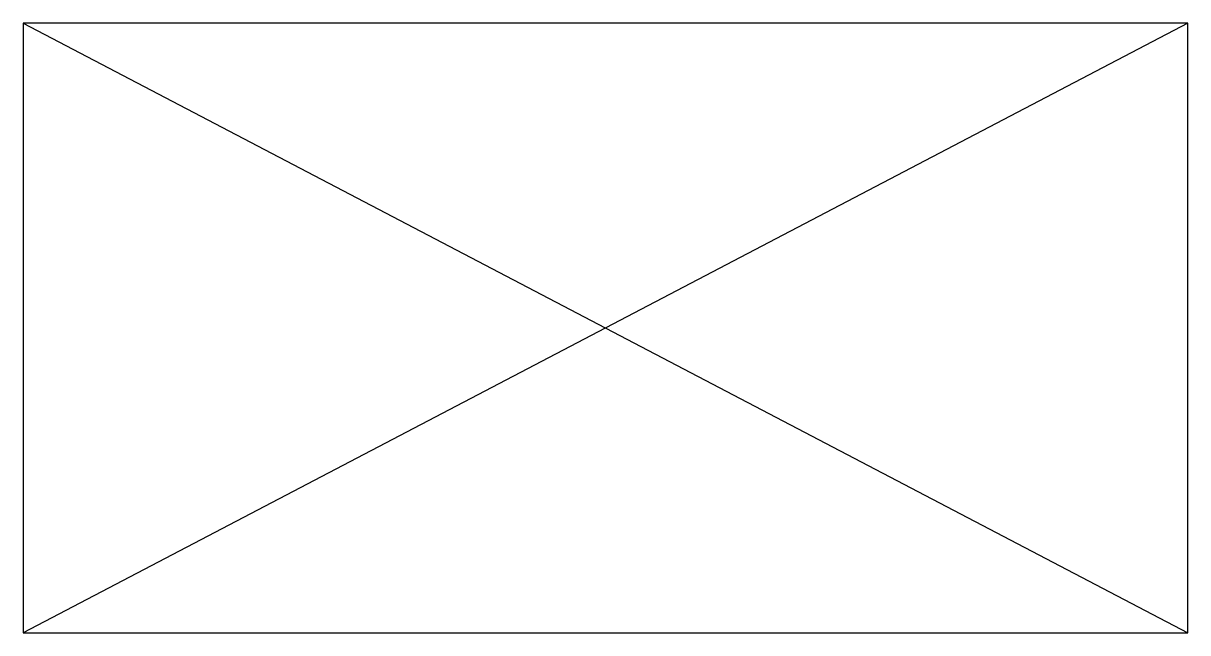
# Model space of a CAD drawing. Header units: inches. Extents: x -8.1 to 8.1, y -4.2 to 4.2.
import ezdxf

# ---------------------------------------------------------------- set-up
doc = ezdxf.new("R2010")
doc.units = ezdxf.units.IN
doc.layers.get('0').update_dxf_attribs({"linetype": 'CONTINUOUS'})

msp = doc.modelspace()

# ---------------------------------------------------------------- linework, layer by layer
for p, q in [((8.125, 4.25), (-8.125, 4.25)), ((-8.125, 4.25), (-8.125, -4.25)), ((8.125, 4.25), (-8.125, -4.25)), ((-8.125, 4.25), (8.125, -4.25)), ((8.125, -4.25), (8.125, 4.25)), ((-8.125, -4.25), (8.125, -4.25))]:
    msp.add_line(p, q)

doc.saveas('drawing.dxf')
